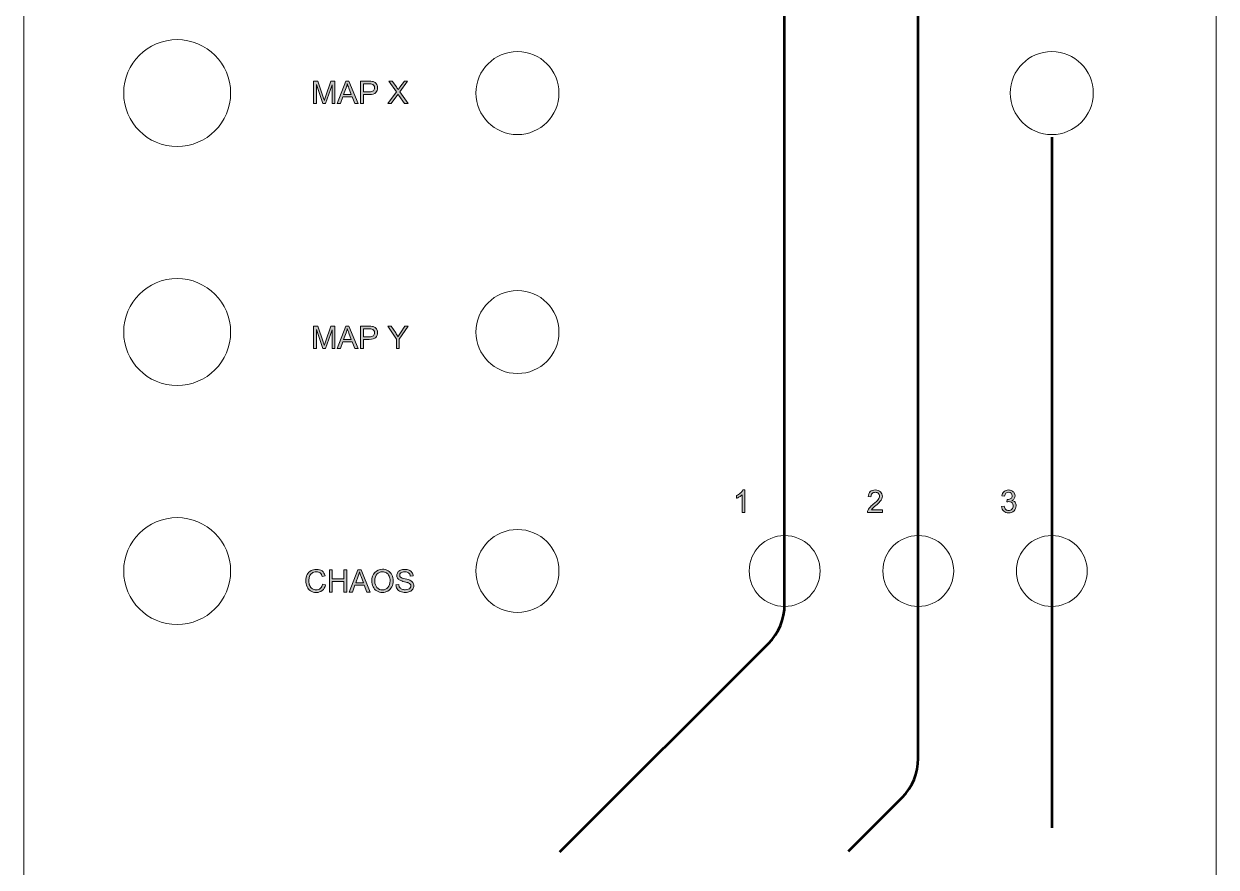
# Model space of a CAD drawing. Header units: millimetres. Extents: x -54 to 54, y -111 to 111.
# Drawn here: x -53.8 to 53.8, y -31.8 to 44.4 of the extents above; entities that cross this region are included whole.
import ezdxf

# ---------------------------------------------------------------- set-up
doc = ezdxf.new("R2010")
doc.units = ezdxf.units.MM
doc.header["$MEASUREMENT"] = 0
doc.layers.add('Decoupe', color=7, linetype='Continuous')
doc.layers.add('Impression', color=7, linetype='Continuous')

# ---------------------------------------------------------------- blocks, each defined once
blk = doc.blocks.new('block 2')
at = {"layer": 'Impression', "true_color": 0x231f20}
h = blk.add_hatch(color=250, dxfattribs=at)
h.dxf.hatch_style = 2
edge = h.paths.add_edge_path()
edge.add_spline(control_points=[(-27.68, 37.19), (-27.68, 37.19), (-27.68, 39.21), (-27.68, 39.21), (-27.68, 39.21), (-27.28, 39.21), (-27.28, 39.21), (-27.28, 39.21), (-26.8, 37.78), (-26.8, 37.78), (-26.76, 37.64), (-26.72, 37.54), (-26.7, 37.48), (-26.68, 37.55), (-26.65, 37.66), (-26.6, 37.8), (-26.6, 37.8), (-26.11, 39.21), (-26.11, 39.21), (-26.11, 39.21), (-25.75, 39.21), (-25.75, 39.21), (-25.75, 39.21), (-25.75, 37.19), (-25.75, 37.19), (-25.75, 37.19), (-26.01, 37.19), (-26.01, 37.19), (-26.01, 37.19), (-26.01, 38.88), (-26.01, 38.88), (-26.01, 38.88), (-26.6, 37.19), (-26.6, 37.19), (-26.6, 37.19), (-26.84, 37.19), (-26.84, 37.19), (-26.84, 37.19), (-27.42, 38.91), (-27.42, 38.91), (-27.42, 38.91), (-27.42, 37.19), (-27.42, 37.19), (-27.42, 37.19), (-27.68, 37.19), (-27.68, 37.19)], knot_values=[0, 0, 0, 0, 1, 1, 1, 2, 2, 2, 3, 3, 3, 4, 4, 4, 5, 5, 5, 6, 6, 6, 7, 7, 7, 8, 8, 8, 9, 9, 9, 10, 10, 10, 11, 11, 11, 12, 12, 12, 13, 13, 13, 14, 14, 14, 15, 15, 15, 15], degree=3, periodic=1)
h = blk.add_hatch(color=250, dxfattribs=at)
h.dxf.hatch_style = 2
h.paths.add_polyline_path([(-25.54, 37.19), (-24.77, 39.21), (-24.48, 39.21), (-23.65, 37.19), (-23.96, 37.19), (-24.19, 37.8), (-25.04, 37.8), (-25.26, 37.19)])
edge = h.paths.add_edge_path()
edge.add_spline(control_points=[(-24.96, 38.02), (-24.96, 38.02), (-24.28, 38.02), (-24.28, 38.02), (-24.28, 38.02), (-24.49, 38.58), (-24.49, 38.58), (-24.55, 38.75), (-24.6, 38.88), (-24.63, 38.99), (-24.66, 38.86), (-24.69, 38.74), (-24.74, 38.61), (-24.74, 38.61), (-24.96, 38.02), (-24.96, 38.02)], knot_values=[0, 0, 0, 0, 1, 1, 1, 2, 2, 2, 3, 3, 3, 4, 4, 4, 5, 5, 5, 5], degree=3, periodic=1)
h = blk.add_hatch(color=250, dxfattribs=at)
h.dxf.hatch_style = 2
edge = h.paths.add_edge_path()
edge.add_spline(control_points=[(-23.44, 37.19), (-23.44, 37.19), (-23.44, 39.21), (-23.44, 39.21), (-23.44, 39.21), (-22.68, 39.21), (-22.68, 39.21), (-22.54, 39.21), (-22.44, 39.2), (-22.37, 39.19), (-22.27, 39.17), (-22.19, 39.14), (-22.12, 39.09), (-22.05, 39.05), (-22, 38.98), (-21.96, 38.9), (-21.92, 38.81), (-21.9, 38.72), (-21.9, 38.62), (-21.9, 38.45), (-21.95, 38.3), (-22.06, 38.19), (-22.17, 38.07), (-22.37, 38.01), (-22.65, 38.01), (-22.65, 38.01), (-23.17, 38.01), (-23.17, 38.01), (-23.17, 38.01), (-23.17, 37.19), (-23.17, 37.19), (-23.17, 37.19), (-23.44, 37.19), (-23.44, 37.19)], knot_values=[0, 0, 0, 0, 1, 1, 1, 2, 2, 2, 3, 3, 3, 4, 4, 4, 5, 5, 5, 6, 6, 6, 7, 7, 7, 8, 8, 8, 9, 9, 9, 10, 10, 10, 11, 11, 11, 11], degree=3, periodic=1)
edge = h.paths.add_edge_path()
edge.add_spline(control_points=[(-23.17, 38.25), (-23.17, 38.25), (-22.65, 38.25), (-22.65, 38.25), (-22.48, 38.25), (-22.36, 38.28), (-22.28, 38.34), (-22.21, 38.41), (-22.17, 38.5), (-22.17, 38.61), (-22.17, 38.7), (-22.2, 38.77), (-22.24, 38.83), (-22.28, 38.89), (-22.34, 38.93), (-22.41, 38.95), (-22.45, 38.96), (-22.53, 38.97), (-22.66, 38.97), (-22.66, 38.97), (-23.17, 38.97), (-23.17, 38.97), (-23.17, 38.97), (-23.17, 38.25), (-23.17, 38.25)], knot_values=[0, 0, 0, 0, 1, 1, 1, 2, 2, 2, 3, 3, 3, 4, 4, 4, 5, 5, 5, 6, 6, 6, 7, 7, 7, 8, 8, 8, 8], degree=3, periodic=1)
h = blk.add_hatch(color=250, dxfattribs=at)
h.dxf.hatch_style = 2
edge = h.paths.add_edge_path()
edge.add_spline(control_points=[(-20.98, 37.19), (-20.98, 37.19), (-20.2, 38.24), (-20.2, 38.24), (-20.2, 38.24), (-20.89, 39.21), (-20.89, 39.21), (-20.89, 39.21), (-20.57, 39.21), (-20.57, 39.21), (-20.57, 39.21), (-20.2, 38.69), (-20.2, 38.69), (-20.13, 38.58), (-20.07, 38.5), (-20.04, 38.44), (-19.99, 38.51), (-19.94, 38.59), (-19.88, 38.67), (-19.88, 38.67), (-19.47, 39.21), (-19.47, 39.21), (-19.47, 39.21), (-19.18, 39.21), (-19.18, 39.21), (-19.18, 39.21), (-19.89, 38.25), (-19.89, 38.25), (-19.89, 38.25), (-19.13, 37.19), (-19.13, 37.19), (-19.13, 37.19), (-19.46, 37.19), (-19.46, 37.19), (-19.46, 37.19), (-19.97, 37.91), (-19.97, 37.91), (-19.99, 37.95), (-20.02, 37.99), (-20.05, 38.04), (-20.1, 37.97), (-20.13, 37.92), (-20.15, 37.89), (-20.15, 37.89), (-20.66, 37.19), (-20.66, 37.19), (-20.66, 37.19), (-20.98, 37.19), (-20.98, 37.19)], knot_values=[0, 0, 0, 0, 1, 1, 1, 2, 2, 2, 3, 3, 3, 4, 4, 4, 5, 5, 5, 6, 6, 6, 7, 7, 7, 8, 8, 8, 9, 9, 9, 10, 10, 10, 11, 11, 11, 12, 12, 12, 13, 13, 13, 14, 14, 14, 15, 15, 15, 16, 16, 16, 16], degree=3, periodic=1)
at = {"layer": 'Impression', "lineweight": 0}
blk.add_lwpolyline([(-25.54, 37.19), (-24.77, 39.21), (-24.48, 39.21), (-23.65, 37.19), (-23.96, 37.19), (-24.19, 37.8), (-25.04, 37.8), (-25.26, 37.19), (-25.54, 37.19)], dxfattribs=at)
for points, knots in [([(-27.68, 37.19), (-27.68, 37.19), (-27.68, 39.21), (-27.68, 39.21), (-27.68, 39.21), (-27.28, 39.21), (-27.28, 39.21), (-27.28, 39.21), (-26.8, 37.78), (-26.8, 37.78), (-26.76, 37.64), (-26.72, 37.54), (-26.7, 37.48), (-26.68, 37.55), (-26.65, 37.66), (-26.6, 37.8), (-26.6, 37.8), (-26.11, 39.21), (-26.11, 39.21), (-26.11, 39.21), (-25.75, 39.21), (-25.75, 39.21), (-25.75, 39.21), (-25.75, 37.19), (-25.75, 37.19), (-25.75, 37.19), (-26.01, 37.19), (-26.01, 37.19), (-26.01, 37.19), (-26.01, 38.88), (-26.01, 38.88), (-26.01, 38.88), (-26.6, 37.19), (-26.6, 37.19), (-26.6, 37.19), (-26.84, 37.19), (-26.84, 37.19), (-26.84, 37.19), (-27.42, 38.91), (-27.42, 38.91), (-27.42, 38.91), (-27.42, 37.19), (-27.42, 37.19), (-27.42, 37.19), (-27.68, 37.19), (-27.68, 37.19)], [0, 0, 0, 0, 1, 1, 1, 2, 2, 2, 3, 3, 3, 4, 4, 4, 5, 5, 5, 6, 6, 6, 7, 7, 7, 8, 8, 8, 9, 9, 9, 10, 10, 10, 11, 11, 11, 12, 12, 12, 13, 13, 13, 14, 14, 14, 15, 15, 15, 15]), ([(-24.96, 38.02), (-24.96, 38.02), (-24.28, 38.02), (-24.28, 38.02), (-24.28, 38.02), (-24.49, 38.58), (-24.49, 38.58), (-24.55, 38.75), (-24.6, 38.88), (-24.63, 38.99), (-24.66, 38.86), (-24.69, 38.74), (-24.74, 38.61), (-24.74, 38.61), (-24.96, 38.02), (-24.96, 38.02)], [0, 0, 0, 0, 1, 1, 1, 2, 2, 2, 3, 3, 3, 4, 4, 4, 5, 5, 5, 5]), ([(-23.44, 37.19), (-23.44, 37.19), (-23.44, 39.21), (-23.44, 39.21), (-23.44, 39.21), (-22.68, 39.21), (-22.68, 39.21), (-22.54, 39.21), (-22.44, 39.2), (-22.37, 39.19), (-22.27, 39.17), (-22.19, 39.14), (-22.12, 39.09), (-22.05, 39.05), (-22, 38.98), (-21.96, 38.9), (-21.92, 38.81), (-21.9, 38.72), (-21.9, 38.62), (-21.9, 38.45), (-21.95, 38.3), (-22.06, 38.19), (-22.17, 38.07), (-22.37, 38.01), (-22.65, 38.01), (-22.65, 38.01), (-23.17, 38.01), (-23.17, 38.01), (-23.17, 38.01), (-23.17, 37.19), (-23.17, 37.19), (-23.17, 37.19), (-23.44, 37.19), (-23.44, 37.19)], [0, 0, 0, 0, 1, 1, 1, 2, 2, 2, 3, 3, 3, 4, 4, 4, 5, 5, 5, 6, 6, 6, 7, 7, 7, 8, 8, 8, 9, 9, 9, 10, 10, 10, 11, 11, 11, 11]), ([(-23.17, 38.25), (-23.17, 38.25), (-22.65, 38.25), (-22.65, 38.25), (-22.48, 38.25), (-22.36, 38.28), (-22.28, 38.34), (-22.21, 38.41), (-22.17, 38.5), (-22.17, 38.61), (-22.17, 38.7), (-22.2, 38.77), (-22.24, 38.83), (-22.28, 38.89), (-22.34, 38.93), (-22.41, 38.95), (-22.45, 38.96), (-22.53, 38.97), (-22.66, 38.97), (-22.66, 38.97), (-23.17, 38.97), (-23.17, 38.97), (-23.17, 38.97), (-23.17, 38.25), (-23.17, 38.25)], [0, 0, 0, 0, 1, 1, 1, 2, 2, 2, 3, 3, 3, 4, 4, 4, 5, 5, 5, 6, 6, 6, 7, 7, 7, 8, 8, 8, 8]), ([(-20.98, 37.19), (-20.98, 37.19), (-20.2, 38.24), (-20.2, 38.24), (-20.2, 38.24), (-20.89, 39.21), (-20.89, 39.21), (-20.89, 39.21), (-20.57, 39.21), (-20.57, 39.21), (-20.57, 39.21), (-20.2, 38.69), (-20.2, 38.69), (-20.13, 38.58), (-20.07, 38.5), (-20.04, 38.44), (-19.99, 38.51), (-19.94, 38.59), (-19.88, 38.67), (-19.88, 38.67), (-19.47, 39.21), (-19.47, 39.21), (-19.47, 39.21), (-19.18, 39.21), (-19.18, 39.21), (-19.18, 39.21), (-19.89, 38.25), (-19.89, 38.25), (-19.89, 38.25), (-19.13, 37.19), (-19.13, 37.19), (-19.13, 37.19), (-19.46, 37.19), (-19.46, 37.19), (-19.46, 37.19), (-19.97, 37.91), (-19.97, 37.91), (-19.99, 37.95), (-20.02, 37.99), (-20.05, 38.04), (-20.1, 37.97), (-20.13, 37.92), (-20.15, 37.89), (-20.15, 37.89), (-20.66, 37.19), (-20.66, 37.19), (-20.66, 37.19), (-20.98, 37.19), (-20.98, 37.19)], [0, 0, 0, 0, 1, 1, 1, 2, 2, 2, 3, 3, 3, 4, 4, 4, 5, 5, 5, 6, 6, 6, 7, 7, 7, 8, 8, 8, 9, 9, 9, 10, 10, 10, 11, 11, 11, 12, 12, 12, 13, 13, 13, 14, 14, 14, 15, 15, 15, 16, 16, 16, 16])]:
    blk.add_open_spline(points, degree=3, knots=knots, dxfattribs=at)
blk = doc.blocks.new('block 5')
at = {"layer": 'Impression', "true_color": 0x231f20}
h = blk.add_hatch(color=250, dxfattribs=at)
h.dxf.hatch_style = 2
edge = h.paths.add_edge_path()
edge.add_spline(control_points=[(-26.86, -6.23), (-26.86, -6.23), (-26.59, -6.3), (-26.59, -6.3), (-26.65, -6.52), (-26.75, -6.69), (-26.89, -6.8), (-27.04, -6.92), (-27.22, -6.98), (-27.43, -6.98), (-27.65, -6.98), (-27.82, -6.93), (-27.96, -6.84), (-28.1, -6.75), (-28.2, -6.63), (-28.27, -6.46), (-28.34, -6.29), (-28.38, -6.11), (-28.38, -5.92), (-28.38, -5.71), (-28.34, -5.52), (-28.26, -5.37), (-28.18, -5.21), (-28.06, -5.09), (-27.91, -5.01), (-27.77, -4.93), (-27.6, -4.89), (-27.42, -4.89), (-27.22, -4.89), (-27.05, -4.94), (-26.91, -5.04), (-26.78, -5.14), (-26.68, -5.29), (-26.63, -5.47), (-26.63, -5.47), (-26.89, -5.54), (-26.89, -5.54), (-26.94, -5.39), (-27, -5.28), (-27.09, -5.22), (-27.18, -5.15), (-27.29, -5.11), (-27.43, -5.11), (-27.58, -5.11), (-27.71, -5.15), (-27.82, -5.23), (-27.92, -5.3), (-28, -5.4), (-28.04, -5.53), (-28.08, -5.65), (-28.1, -5.78), (-28.1, -5.91), (-28.1, -6.09), (-28.08, -6.24), (-28.03, -6.36), (-27.98, -6.49), (-27.9, -6.59), (-27.79, -6.65), (-27.69, -6.71), (-27.57, -6.75), (-27.45, -6.75), (-27.3, -6.75), (-27.17, -6.7), (-27.07, -6.62), (-26.97, -6.53), (-26.9, -6.4), (-26.86, -6.23)], knot_values=[0, 0, 0, 0, 1, 1, 1, 2, 2, 2, 3, 3, 3, 4, 4, 4, 5, 5, 5, 6, 6, 6, 7, 7, 7, 8, 8, 8, 9, 9, 9, 10, 10, 10, 11, 11, 11, 12, 12, 12, 13, 13, 13, 14, 14, 14, 15, 15, 15, 16, 16, 16, 17, 17, 17, 18, 18, 18, 19, 19, 19, 20, 20, 20, 21, 21, 21, 22, 22, 22, 22], degree=3, periodic=1)
h = blk.add_hatch(color=250, dxfattribs=at)
h.dxf.hatch_style = 2
h.paths.add_polyline_path([(-26.25, -6.94), (-26.25, -4.92), (-25.99, -4.92), (-25.99, -5.75), (-24.94, -5.75), (-24.94, -4.92), (-24.67, -4.92), (-24.67, -6.94), (-24.94, -6.94), (-24.94, -5.99), (-25.99, -5.99), (-25.99, -6.94)])
h = blk.add_hatch(color=250, dxfattribs=at)
h.dxf.hatch_style = 2
h.paths.add_polyline_path([(-24.45, -6.94), (-23.67, -4.92), (-23.38, -4.92), (-22.56, -6.94), (-22.86, -6.94), (-23.1, -6.33), (-23.94, -6.33), (-24.16, -6.94)])
edge = h.paths.add_edge_path()
edge.add_spline(control_points=[(-23.86, -6.11), (-23.86, -6.11), (-23.18, -6.11), (-23.18, -6.11), (-23.18, -6.11), (-23.39, -5.55), (-23.39, -5.55), (-23.45, -5.38), (-23.5, -5.24), (-23.53, -5.13), (-23.56, -5.26), (-23.59, -5.39), (-23.64, -5.52), (-23.64, -5.52), (-23.86, -6.11), (-23.86, -6.11)], knot_values=[0, 0, 0, 0, 1, 1, 1, 2, 2, 2, 3, 3, 3, 4, 4, 4, 5, 5, 5, 5], degree=3, periodic=1)
h = blk.add_hatch(color=250, dxfattribs=at)
h.dxf.hatch_style = 2
edge = h.paths.add_edge_path()
edge.add_spline(control_points=[(-22.42, -5.96), (-22.42, -5.62), (-22.33, -5.36), (-22.15, -5.17), (-21.97, -4.98), (-21.74, -4.88), (-21.46, -4.88), (-21.27, -4.88), (-21.1, -4.93), (-20.95, -5.02), (-20.8, -5.11), (-20.69, -5.23), (-20.61, -5.39), (-20.53, -5.55), (-20.49, -5.73), (-20.49, -5.93), (-20.49, -6.14), (-20.53, -6.32), (-20.62, -6.48), (-20.7, -6.64), (-20.81, -6.77), (-20.97, -6.85), (-21.12, -6.93), (-21.28, -6.98), (-21.46, -6.98), (-21.65, -6.98), (-21.82, -6.93), (-21.97, -6.84), (-22.12, -6.75), (-22.23, -6.62), (-22.31, -6.46), (-22.38, -6.3), (-22.42, -6.13), (-22.42, -5.96)], knot_values=[0, 0, 0, 0, 1, 1, 1, 2, 2, 2, 3, 3, 3, 4, 4, 4, 5, 5, 5, 6, 6, 6, 7, 7, 7, 8, 8, 8, 9, 9, 9, 10, 10, 10, 11, 11, 11, 11], degree=3, periodic=1)
edge = h.paths.add_edge_path()
edge.add_spline(control_points=[(-22.15, -5.96), (-22.15, -6.2), (-22.08, -6.4), (-21.95, -6.54), (-21.82, -6.68), (-21.66, -6.75), (-21.46, -6.75), (-21.26, -6.75), (-21.09, -6.68), (-20.96, -6.53), (-20.83, -6.39), (-20.77, -6.19), (-20.77, -5.93), (-20.77, -5.77), (-20.79, -5.62), (-20.85, -5.5), (-20.91, -5.38), (-20.99, -5.28), (-21.09, -5.22), (-21.2, -5.15), (-21.32, -5.11), (-21.45, -5.11), (-21.64, -5.11), (-21.81, -5.18), (-21.94, -5.31), (-22.08, -5.44), (-22.15, -5.66), (-22.15, -5.96)], knot_values=[0, 0, 0, 0, 1, 1, 1, 2, 2, 2, 3, 3, 3, 4, 4, 4, 5, 5, 5, 6, 6, 6, 7, 7, 7, 8, 8, 8, 9, 9, 9, 9], degree=3, periodic=1)
h = blk.add_hatch(color=250, dxfattribs=at)
h.dxf.hatch_style = 2
edge = h.paths.add_edge_path()
edge.add_spline(control_points=[(-20.24, -6.29), (-20.24, -6.29), (-19.99, -6.27), (-19.99, -6.27), (-19.97, -6.37), (-19.95, -6.45), (-19.9, -6.52), (-19.86, -6.58), (-19.79, -6.64), (-19.7, -6.68), (-19.61, -6.72), (-19.5, -6.74), (-19.39, -6.74), (-19.29, -6.74), (-19.2, -6.72), (-19.12, -6.69), (-19.04, -6.66), (-18.98, -6.62), (-18.94, -6.57), (-18.91, -6.51), (-18.89, -6.45), (-18.89, -6.39), (-18.89, -6.33), (-18.91, -6.27), (-18.94, -6.23), (-18.98, -6.18), (-19.04, -6.14), (-19.12, -6.11), (-19.18, -6.09), (-19.3, -6.05), (-19.48, -6.01), (-19.67, -5.96), (-19.8, -5.92), (-19.87, -5.88), (-19.97, -5.83), (-20.04, -5.77), (-20.09, -5.69), (-20.14, -5.62), (-20.16, -5.54), (-20.16, -5.44), (-20.16, -5.34), (-20.13, -5.25), (-20.07, -5.16), (-20.02, -5.07), (-19.93, -5), (-19.82, -4.96), (-19.71, -4.91), (-19.59, -4.89), (-19.45, -4.89), (-19.3, -4.89), (-19.17, -4.91), (-19.05, -4.96), (-18.94, -5.01), (-18.85, -5.08), (-18.79, -5.17), (-18.73, -5.27), (-18.69, -5.37), (-18.69, -5.49), (-18.69, -5.49), (-18.95, -5.51), (-18.95, -5.51), (-18.96, -5.38), (-19.01, -5.28), (-19.09, -5.22), (-19.17, -5.15), (-19.28, -5.12), (-19.44, -5.12), (-19.6, -5.12), (-19.72, -5.15), (-19.79, -5.21), (-19.87, -5.27), (-19.9, -5.34), (-19.9, -5.42), (-19.9, -5.5), (-19.88, -5.56), (-19.82, -5.6), (-19.77, -5.65), (-19.64, -5.7), (-19.42, -5.75), (-19.2, -5.8), (-19.05, -5.84), (-18.97, -5.88), (-18.86, -5.93), (-18.77, -6), (-18.71, -6.08), (-18.66, -6.17), (-18.63, -6.26), (-18.63, -6.37), (-18.63, -6.48), (-18.66, -6.58), (-18.72, -6.67), (-18.78, -6.77), (-18.87, -6.84), (-18.99, -6.9), (-19.1, -6.95), (-19.23, -6.98), (-19.38, -6.98), (-19.56, -6.98), (-19.71, -6.95), (-19.84, -6.9), (-19.96, -6.84), (-20.06, -6.76), (-20.13, -6.65), (-20.2, -6.55), (-20.23, -6.43), (-20.24, -6.29)], knot_values=[0, 0, 0, 0, 1, 1, 1, 2, 2, 2, 3, 3, 3, 4, 4, 4, 5, 5, 5, 6, 6, 6, 7, 7, 7, 8, 8, 8, 9, 9, 9, 10, 10, 10, 11, 11, 11, 12, 12, 12, 13, 13, 13, 14, 14, 14, 15, 15, 15, 16, 16, 16, 17, 17, 17, 18, 18, 18, 19, 19, 19, 20, 20, 20, 21, 21, 21, 22, 22, 22, 23, 23, 23, 24, 24, 24, 25, 25, 25, 26, 26, 26, 27, 27, 27, 28, 28, 28, 29, 29, 29, 30, 30, 30, 31, 31, 31, 32, 32, 32, 33, 33, 33, 34, 34, 34, 35, 35, 35, 35], degree=3, periodic=1)
at = {"layer": 'Impression', "lineweight": 0}
for points in [[(-26.25, -6.94), (-26.25, -4.92), (-25.99, -4.92), (-25.99, -5.75), (-24.94, -5.75), (-24.94, -4.92), (-24.67, -4.92), (-24.67, -6.94), (-24.94, -6.94), (-24.94, -5.99), (-25.99, -5.99), (-25.99, -6.94), (-26.25, -6.94)], [(-24.45, -6.94), (-23.67, -4.92), (-23.38, -4.92), (-22.56, -6.94), (-22.86, -6.94), (-23.1, -6.33), (-23.94, -6.33), (-24.16, -6.94), (-24.45, -6.94)]]:
    blk.add_lwpolyline(points, dxfattribs=at)
for points, knots in [([(-26.86, -6.23), (-26.86, -6.23), (-26.59, -6.3), (-26.59, -6.3), (-26.65, -6.52), (-26.75, -6.69), (-26.89, -6.8), (-27.04, -6.92), (-27.22, -6.98), (-27.43, -6.98), (-27.65, -6.98), (-27.82, -6.93), (-27.96, -6.84), (-28.1, -6.75), (-28.2, -6.63), (-28.27, -6.46), (-28.34, -6.29), (-28.38, -6.11), (-28.38, -5.92), (-28.38, -5.71), (-28.34, -5.52), (-28.26, -5.37), (-28.18, -5.21), (-28.06, -5.09), (-27.91, -5.01), (-27.77, -4.93), (-27.6, -4.89), (-27.42, -4.89), (-27.22, -4.89), (-27.05, -4.94), (-26.91, -5.04), (-26.78, -5.14), (-26.68, -5.29), (-26.63, -5.47), (-26.63, -5.47), (-26.89, -5.54), (-26.89, -5.54), (-26.94, -5.39), (-27, -5.28), (-27.09, -5.22), (-27.18, -5.15), (-27.29, -5.11), (-27.43, -5.11), (-27.58, -5.11), (-27.71, -5.15), (-27.82, -5.23), (-27.92, -5.3), (-28, -5.4), (-28.04, -5.53), (-28.08, -5.65), (-28.1, -5.78), (-28.1, -5.91), (-28.1, -6.09), (-28.08, -6.24), (-28.03, -6.36), (-27.98, -6.49), (-27.9, -6.59), (-27.79, -6.65), (-27.69, -6.71), (-27.57, -6.75), (-27.45, -6.75), (-27.3, -6.75), (-27.17, -6.7), (-27.07, -6.62), (-26.97, -6.53), (-26.9, -6.4), (-26.86, -6.23)], [0, 0, 0, 0, 1, 1, 1, 2, 2, 2, 3, 3, 3, 4, 4, 4, 5, 5, 5, 6, 6, 6, 7, 7, 7, 8, 8, 8, 9, 9, 9, 10, 10, 10, 11, 11, 11, 12, 12, 12, 13, 13, 13, 14, 14, 14, 15, 15, 15, 16, 16, 16, 17, 17, 17, 18, 18, 18, 19, 19, 19, 20, 20, 20, 21, 21, 21, 22, 22, 22, 22]), ([(-23.86, -6.11), (-23.86, -6.11), (-23.18, -6.11), (-23.18, -6.11), (-23.18, -6.11), (-23.39, -5.55), (-23.39, -5.55), (-23.45, -5.38), (-23.5, -5.24), (-23.53, -5.13), (-23.56, -5.26), (-23.59, -5.39), (-23.64, -5.52), (-23.64, -5.52), (-23.86, -6.11), (-23.86, -6.11)], [0, 0, 0, 0, 1, 1, 1, 2, 2, 2, 3, 3, 3, 4, 4, 4, 5, 5, 5, 5]), ([(-22.42, -5.96), (-22.42, -5.62), (-22.33, -5.36), (-22.15, -5.17), (-21.97, -4.98), (-21.74, -4.88), (-21.46, -4.88), (-21.27, -4.88), (-21.1, -4.93), (-20.95, -5.02), (-20.8, -5.11), (-20.69, -5.23), (-20.61, -5.39), (-20.53, -5.55), (-20.49, -5.73), (-20.49, -5.93), (-20.49, -6.14), (-20.53, -6.32), (-20.62, -6.48), (-20.7, -6.64), (-20.81, -6.77), (-20.97, -6.85), (-21.12, -6.93), (-21.28, -6.98), (-21.46, -6.98), (-21.65, -6.98), (-21.82, -6.93), (-21.97, -6.84), (-22.12, -6.75), (-22.23, -6.62), (-22.31, -6.46), (-22.38, -6.3), (-22.42, -6.13), (-22.42, -5.96)], [0, 0, 0, 0, 1, 1, 1, 2, 2, 2, 3, 3, 3, 4, 4, 4, 5, 5, 5, 6, 6, 6, 7, 7, 7, 8, 8, 8, 9, 9, 9, 10, 10, 10, 11, 11, 11, 11]), ([(-22.15, -5.96), (-22.15, -6.2), (-22.08, -6.4), (-21.95, -6.54), (-21.82, -6.68), (-21.66, -6.75), (-21.46, -6.75), (-21.26, -6.75), (-21.09, -6.68), (-20.96, -6.53), (-20.83, -6.39), (-20.77, -6.19), (-20.77, -5.93), (-20.77, -5.77), (-20.79, -5.62), (-20.85, -5.5), (-20.91, -5.38), (-20.99, -5.28), (-21.09, -5.22), (-21.2, -5.15), (-21.32, -5.11), (-21.45, -5.11), (-21.64, -5.11), (-21.81, -5.18), (-21.94, -5.31), (-22.08, -5.44), (-22.15, -5.66), (-22.15, -5.96)], [0, 0, 0, 0, 1, 1, 1, 2, 2, 2, 3, 3, 3, 4, 4, 4, 5, 5, 5, 6, 6, 6, 7, 7, 7, 8, 8, 8, 9, 9, 9, 9]), ([(-20.24, -6.29), (-20.24, -6.29), (-19.99, -6.27), (-19.99, -6.27), (-19.97, -6.37), (-19.95, -6.45), (-19.9, -6.52), (-19.86, -6.58), (-19.79, -6.64), (-19.7, -6.68), (-19.61, -6.72), (-19.5, -6.74), (-19.39, -6.74), (-19.29, -6.74), (-19.2, -6.72), (-19.12, -6.69), (-19.04, -6.66), (-18.98, -6.62), (-18.94, -6.57), (-18.91, -6.51), (-18.89, -6.45), (-18.89, -6.39), (-18.89, -6.33), (-18.91, -6.27), (-18.94, -6.23), (-18.98, -6.18), (-19.04, -6.14), (-19.12, -6.11), (-19.18, -6.09), (-19.3, -6.05), (-19.48, -6.01), (-19.67, -5.96), (-19.8, -5.92), (-19.87, -5.88), (-19.97, -5.83), (-20.04, -5.77), (-20.09, -5.69), (-20.14, -5.62), (-20.16, -5.54), (-20.16, -5.44), (-20.16, -5.34), (-20.13, -5.25), (-20.07, -5.16), (-20.02, -5.07), (-19.93, -5), (-19.82, -4.96), (-19.71, -4.91), (-19.59, -4.89), (-19.45, -4.89), (-19.3, -4.89), (-19.17, -4.91), (-19.05, -4.96), (-18.94, -5.01), (-18.85, -5.08), (-18.79, -5.17), (-18.73, -5.27), (-18.69, -5.37), (-18.69, -5.49), (-18.69, -5.49), (-18.95, -5.51), (-18.95, -5.51), (-18.96, -5.38), (-19.01, -5.28), (-19.09, -5.22), (-19.17, -5.15), (-19.28, -5.12), (-19.44, -5.12), (-19.6, -5.12), (-19.72, -5.15), (-19.79, -5.21), (-19.87, -5.27), (-19.9, -5.34), (-19.9, -5.42), (-19.9, -5.5), (-19.88, -5.56), (-19.82, -5.6), (-19.77, -5.65), (-19.64, -5.7), (-19.42, -5.75), (-19.2, -5.8), (-19.05, -5.84), (-18.97, -5.88), (-18.86, -5.93), (-18.77, -6), (-18.71, -6.08), (-18.66, -6.17), (-18.63, -6.26), (-18.63, -6.37), (-18.63, -6.48), (-18.66, -6.58), (-18.72, -6.67), (-18.78, -6.77), (-18.87, -6.84), (-18.99, -6.9), (-19.1, -6.95), (-19.23, -6.98), (-19.38, -6.98), (-19.56, -6.98), (-19.71, -6.95), (-19.84, -6.9), (-19.96, -6.84), (-20.06, -6.76), (-20.13, -6.65), (-20.2, -6.55), (-20.23, -6.43), (-20.24, -6.29)], [0, 0, 0, 0, 1, 1, 1, 2, 2, 2, 3, 3, 3, 4, 4, 4, 5, 5, 5, 6, 6, 6, 7, 7, 7, 8, 8, 8, 9, 9, 9, 10, 10, 10, 11, 11, 11, 12, 12, 12, 13, 13, 13, 14, 14, 14, 15, 15, 15, 16, 16, 16, 17, 17, 17, 18, 18, 18, 19, 19, 19, 20, 20, 20, 21, 21, 21, 22, 22, 22, 23, 23, 23, 24, 24, 24, 25, 25, 25, 26, 26, 26, 27, 27, 27, 28, 28, 28, 29, 29, 29, 30, 30, 30, 31, 31, 31, 32, 32, 32, 33, 33, 33, 34, 34, 34, 35, 35, 35, 35])]:
    blk.add_open_spline(points, degree=3, knots=knots, dxfattribs=at)
blk = doc.blocks.new('block 6')
at = {"layer": 'Impression', "true_color": 0x231f20}
h = blk.add_hatch(color=250, dxfattribs=at)
h.dxf.hatch_style = 2
edge = h.paths.add_edge_path()
edge.add_spline(control_points=[(-27.68, 15.06), (-27.68, 15.06), (-27.68, 17.08), (-27.68, 17.08), (-27.68, 17.08), (-27.28, 17.08), (-27.28, 17.08), (-27.28, 17.08), (-26.8, 15.65), (-26.8, 15.65), (-26.76, 15.52), (-26.72, 15.42), (-26.7, 15.35), (-26.68, 15.42), (-26.65, 15.53), (-26.6, 15.67), (-26.6, 15.67), (-26.11, 17.08), (-26.11, 17.08), (-26.11, 17.08), (-25.75, 17.08), (-25.75, 17.08), (-25.75, 17.08), (-25.75, 15.06), (-25.75, 15.06), (-25.75, 15.06), (-26.01, 15.06), (-26.01, 15.06), (-26.01, 15.06), (-26.01, 16.75), (-26.01, 16.75), (-26.01, 16.75), (-26.6, 15.06), (-26.6, 15.06), (-26.6, 15.06), (-26.84, 15.06), (-26.84, 15.06), (-26.84, 15.06), (-27.42, 16.78), (-27.42, 16.78), (-27.42, 16.78), (-27.42, 15.06), (-27.42, 15.06), (-27.42, 15.06), (-27.68, 15.06), (-27.68, 15.06)], knot_values=[0, 0, 0, 0, 1, 1, 1, 2, 2, 2, 3, 3, 3, 4, 4, 4, 5, 5, 5, 6, 6, 6, 7, 7, 7, 8, 8, 8, 9, 9, 9, 10, 10, 10, 11, 11, 11, 12, 12, 12, 13, 13, 13, 14, 14, 14, 15, 15, 15, 15], degree=3, periodic=1)
h = blk.add_hatch(color=250, dxfattribs=at)
h.dxf.hatch_style = 2
h.paths.add_polyline_path([(-25.54, 15.06), (-24.77, 17.08), (-24.48, 17.08), (-23.65, 15.06), (-23.96, 15.06), (-24.19, 15.67), (-25.04, 15.67), (-25.26, 15.06)])
edge = h.paths.add_edge_path()
edge.add_spline(control_points=[(-24.96, 15.89), (-24.96, 15.89), (-24.28, 15.89), (-24.28, 15.89), (-24.28, 15.89), (-24.49, 16.45), (-24.49, 16.45), (-24.55, 16.62), (-24.6, 16.76), (-24.63, 16.87), (-24.66, 16.74), (-24.69, 16.61), (-24.74, 16.48), (-24.74, 16.48), (-24.96, 15.89), (-24.96, 15.89)], knot_values=[0, 0, 0, 0, 1, 1, 1, 2, 2, 2, 3, 3, 3, 4, 4, 4, 5, 5, 5, 5], degree=3, periodic=1)
h = blk.add_hatch(color=250, dxfattribs=at)
h.dxf.hatch_style = 2
edge = h.paths.add_edge_path()
edge.add_spline(control_points=[(-23.44, 15.06), (-23.44, 15.06), (-23.44, 17.08), (-23.44, 17.08), (-23.44, 17.08), (-22.68, 17.08), (-22.68, 17.08), (-22.54, 17.08), (-22.44, 17.07), (-22.37, 17.06), (-22.27, 17.04), (-22.19, 17.01), (-22.12, 16.97), (-22.05, 16.92), (-22, 16.85), (-21.96, 16.77), (-21.92, 16.69), (-21.9, 16.6), (-21.9, 16.5), (-21.9, 16.32), (-21.95, 16.18), (-22.06, 16.06), (-22.17, 15.94), (-22.37, 15.88), (-22.65, 15.88), (-22.65, 15.88), (-23.17, 15.88), (-23.17, 15.88), (-23.17, 15.88), (-23.17, 15.06), (-23.17, 15.06), (-23.17, 15.06), (-23.44, 15.06), (-23.44, 15.06)], knot_values=[0, 0, 0, 0, 1, 1, 1, 2, 2, 2, 3, 3, 3, 4, 4, 4, 5, 5, 5, 6, 6, 6, 7, 7, 7, 8, 8, 8, 9, 9, 9, 10, 10, 10, 11, 11, 11, 11], degree=3, periodic=1)
edge = h.paths.add_edge_path()
edge.add_spline(control_points=[(-23.17, 16.12), (-23.17, 16.12), (-22.65, 16.12), (-22.65, 16.12), (-22.48, 16.12), (-22.36, 16.15), (-22.28, 16.22), (-22.21, 16.28), (-22.17, 16.37), (-22.17, 16.49), (-22.17, 16.57), (-22.2, 16.64), (-22.24, 16.7), (-22.28, 16.76), (-22.34, 16.8), (-22.41, 16.82), (-22.45, 16.84), (-22.53, 16.84), (-22.66, 16.84), (-22.66, 16.84), (-23.17, 16.84), (-23.17, 16.84), (-23.17, 16.84), (-23.17, 16.12), (-23.17, 16.12)], knot_values=[0, 0, 0, 0, 1, 1, 1, 2, 2, 2, 3, 3, 3, 4, 4, 4, 5, 5, 5, 6, 6, 6, 7, 7, 7, 8, 8, 8, 8], degree=3, periodic=1)
h = blk.add_hatch(color=250, dxfattribs=at)
h.dxf.hatch_style = 2
edge = h.paths.add_edge_path()
edge.add_spline(control_points=[(-20.2, 15.06), (-20.2, 15.06), (-20.2, 15.91), (-20.2, 15.91), (-20.2, 15.91), (-20.98, 17.08), (-20.98, 17.08), (-20.98, 17.08), (-20.66, 17.08), (-20.66, 17.08), (-20.66, 17.08), (-20.26, 16.47), (-20.26, 16.47), (-20.19, 16.36), (-20.12, 16.24), (-20.05, 16.13), (-19.99, 16.23), (-19.92, 16.35), (-19.83, 16.49), (-19.83, 16.49), (-19.44, 17.08), (-19.44, 17.08), (-19.44, 17.08), (-19.13, 17.08), (-19.13, 17.08), (-19.13, 17.08), (-19.94, 15.91), (-19.94, 15.91), (-19.94, 15.91), (-19.94, 15.06), (-19.94, 15.06), (-19.94, 15.06), (-20.2, 15.06), (-20.2, 15.06)], knot_values=[0, 0, 0, 0, 1, 1, 1, 2, 2, 2, 3, 3, 3, 4, 4, 4, 5, 5, 5, 6, 6, 6, 7, 7, 7, 8, 8, 8, 9, 9, 9, 10, 10, 10, 11, 11, 11, 11], degree=3, periodic=1)
at = {"layer": 'Impression', "lineweight": 0}
blk.add_lwpolyline([(-25.54, 15.06), (-24.77, 17.08), (-24.48, 17.08), (-23.65, 15.06), (-23.96, 15.06), (-24.19, 15.67), (-25.04, 15.67), (-25.26, 15.06), (-25.54, 15.06)], dxfattribs=at)
for points, knots in [([(-27.68, 15.06), (-27.68, 15.06), (-27.68, 17.08), (-27.68, 17.08), (-27.68, 17.08), (-27.28, 17.08), (-27.28, 17.08), (-27.28, 17.08), (-26.8, 15.65), (-26.8, 15.65), (-26.76, 15.52), (-26.72, 15.42), (-26.7, 15.35), (-26.68, 15.42), (-26.65, 15.53), (-26.6, 15.67), (-26.6, 15.67), (-26.11, 17.08), (-26.11, 17.08), (-26.11, 17.08), (-25.75, 17.08), (-25.75, 17.08), (-25.75, 17.08), (-25.75, 15.06), (-25.75, 15.06), (-25.75, 15.06), (-26.01, 15.06), (-26.01, 15.06), (-26.01, 15.06), (-26.01, 16.75), (-26.01, 16.75), (-26.01, 16.75), (-26.6, 15.06), (-26.6, 15.06), (-26.6, 15.06), (-26.84, 15.06), (-26.84, 15.06), (-26.84, 15.06), (-27.42, 16.78), (-27.42, 16.78), (-27.42, 16.78), (-27.42, 15.06), (-27.42, 15.06), (-27.42, 15.06), (-27.68, 15.06), (-27.68, 15.06)], [0, 0, 0, 0, 1, 1, 1, 2, 2, 2, 3, 3, 3, 4, 4, 4, 5, 5, 5, 6, 6, 6, 7, 7, 7, 8, 8, 8, 9, 9, 9, 10, 10, 10, 11, 11, 11, 12, 12, 12, 13, 13, 13, 14, 14, 14, 15, 15, 15, 15]), ([(-24.96, 15.89), (-24.96, 15.89), (-24.28, 15.89), (-24.28, 15.89), (-24.28, 15.89), (-24.49, 16.45), (-24.49, 16.45), (-24.55, 16.62), (-24.6, 16.76), (-24.63, 16.87), (-24.66, 16.74), (-24.69, 16.61), (-24.74, 16.48), (-24.74, 16.48), (-24.96, 15.89), (-24.96, 15.89)], [0, 0, 0, 0, 1, 1, 1, 2, 2, 2, 3, 3, 3, 4, 4, 4, 5, 5, 5, 5]), ([(-23.44, 15.06), (-23.44, 15.06), (-23.44, 17.08), (-23.44, 17.08), (-23.44, 17.08), (-22.68, 17.08), (-22.68, 17.08), (-22.54, 17.08), (-22.44, 17.07), (-22.37, 17.06), (-22.27, 17.04), (-22.19, 17.01), (-22.12, 16.97), (-22.05, 16.92), (-22, 16.85), (-21.96, 16.77), (-21.92, 16.69), (-21.9, 16.6), (-21.9, 16.5), (-21.9, 16.32), (-21.95, 16.18), (-22.06, 16.06), (-22.17, 15.94), (-22.37, 15.88), (-22.65, 15.88), (-22.65, 15.88), (-23.17, 15.88), (-23.17, 15.88), (-23.17, 15.88), (-23.17, 15.06), (-23.17, 15.06), (-23.17, 15.06), (-23.44, 15.06), (-23.44, 15.06)], [0, 0, 0, 0, 1, 1, 1, 2, 2, 2, 3, 3, 3, 4, 4, 4, 5, 5, 5, 6, 6, 6, 7, 7, 7, 8, 8, 8, 9, 9, 9, 10, 10, 10, 11, 11, 11, 11]), ([(-23.17, 16.12), (-23.17, 16.12), (-22.65, 16.12), (-22.65, 16.12), (-22.48, 16.12), (-22.36, 16.15), (-22.28, 16.22), (-22.21, 16.28), (-22.17, 16.37), (-22.17, 16.49), (-22.17, 16.57), (-22.2, 16.64), (-22.24, 16.7), (-22.28, 16.76), (-22.34, 16.8), (-22.41, 16.82), (-22.45, 16.84), (-22.53, 16.84), (-22.66, 16.84), (-22.66, 16.84), (-23.17, 16.84), (-23.17, 16.84), (-23.17, 16.84), (-23.17, 16.12), (-23.17, 16.12)], [0, 0, 0, 0, 1, 1, 1, 2, 2, 2, 3, 3, 3, 4, 4, 4, 5, 5, 5, 6, 6, 6, 7, 7, 7, 8, 8, 8, 8]), ([(-20.2, 15.06), (-20.2, 15.06), (-20.2, 15.91), (-20.2, 15.91), (-20.2, 15.91), (-20.98, 17.08), (-20.98, 17.08), (-20.98, 17.08), (-20.66, 17.08), (-20.66, 17.08), (-20.66, 17.08), (-20.26, 16.47), (-20.26, 16.47), (-20.19, 16.36), (-20.12, 16.24), (-20.05, 16.13), (-19.99, 16.23), (-19.92, 16.35), (-19.83, 16.49), (-19.83, 16.49), (-19.44, 17.08), (-19.44, 17.08), (-19.44, 17.08), (-19.13, 17.08), (-19.13, 17.08), (-19.13, 17.08), (-19.94, 15.91), (-19.94, 15.91), (-19.94, 15.91), (-19.94, 15.06), (-19.94, 15.06), (-19.94, 15.06), (-20.2, 15.06), (-20.2, 15.06)], [0, 0, 0, 0, 1, 1, 1, 2, 2, 2, 3, 3, 3, 4, 4, 4, 5, 5, 5, 6, 6, 6, 7, 7, 7, 8, 8, 8, 9, 9, 9, 10, 10, 10, 11, 11, 11, 11])]:
    blk.add_open_spline(points, degree=3, knots=knots, dxfattribs=at)
blk = doc.blocks.new('block 11')
at = {"layer": 'Impression', "true_color": 0x231f20}
h = blk.add_hatch(color=250, dxfattribs=at)
h.dxf.hatch_style = 2
edge = h.paths.add_edge_path()
edge.add_spline(control_points=[(11.27, 0.25), (11.27, 0.25), (11.02, 0.25), (11.02, 0.25), (11.02, 0.25), (11.02, 1.83), (11.02, 1.83), (10.96, 1.77), (10.88, 1.71), (10.78, 1.66), (10.69, 1.6), (10.6, 1.56), (10.52, 1.53), (10.52, 1.53), (10.52, 1.77), (10.52, 1.77), (10.66, 1.83), (10.78, 1.91), (10.89, 2.01), (10.99, 2.1), (11.06, 2.19), (11.11, 2.28), (11.11, 2.28), (11.27, 2.28), (11.27, 2.28), (11.27, 2.28), (11.27, 0.25), (11.27, 0.25)], knot_values=[0, 0, 0, 0, 1, 1, 1, 2, 2, 2, 3, 3, 3, 4, 4, 4, 5, 5, 5, 6, 6, 6, 7, 7, 7, 8, 8, 8, 9, 9, 9, 9], degree=3, periodic=1)
at = {"layer": 'Impression', "lineweight": 0}
blk.add_open_spline([(11.27, 0.25), (11.27, 0.25), (11.02, 0.25), (11.02, 0.25), (11.02, 0.25), (11.02, 1.83), (11.02, 1.83), (10.96, 1.77), (10.88, 1.71), (10.78, 1.66), (10.69, 1.6), (10.6, 1.56), (10.52, 1.53), (10.52, 1.53), (10.52, 1.77), (10.52, 1.77), (10.66, 1.83), (10.78, 1.91), (10.89, 2.01), (10.99, 2.1), (11.06, 2.19), (11.11, 2.28), (11.11, 2.28), (11.27, 2.28), (11.27, 2.28), (11.27, 2.28), (11.27, 0.25), (11.27, 0.25)], degree=3, knots=[0, 0, 0, 0, 1, 1, 1, 2, 2, 2, 3, 3, 3, 4, 4, 4, 5, 5, 5, 6, 6, 6, 7, 7, 7, 8, 8, 8, 9, 9, 9, 9], dxfattribs=at)
blk = doc.blocks.new('block 12')
at = {"layer": 'Impression', "true_color": 0x231f20}
h = blk.add_hatch(color=250, dxfattribs=at)
h.dxf.hatch_style = 2
edge = h.paths.add_edge_path()
edge.add_spline(control_points=[(23.7, 0.49), (23.7, 0.49), (23.7, 0.25), (23.7, 0.25), (23.7, 0.25), (22.37, 0.25), (22.37, 0.25), (22.36, 0.31), (22.37, 0.36), (22.39, 0.42), (22.43, 0.51), (22.48, 0.6), (22.56, 0.69), (22.63, 0.78), (22.74, 0.88), (22.88, 0.99), (23.1, 1.17), (23.25, 1.32), (23.33, 1.42), (23.4, 1.53), (23.44, 1.63), (23.44, 1.72), (23.44, 1.82), (23.41, 1.9), (23.34, 1.97), (23.27, 2.04), (23.18, 2.07), (23.06, 2.07), (22.94, 2.07), (22.85, 2.03), (22.78, 1.96), (22.7, 1.89), (22.67, 1.79), (22.67, 1.67), (22.67, 1.67), (22.41, 1.69), (22.41, 1.69), (22.43, 1.88), (22.5, 2.03), (22.61, 2.13), (22.72, 2.23), (22.88, 2.28), (23.07, 2.28), (23.26, 2.28), (23.42, 2.22), (23.53, 2.11), (23.64, 2.01), (23.7, 1.87), (23.7, 1.71), (23.7, 1.63), (23.68, 1.55), (23.65, 1.48), (23.62, 1.4), (23.56, 1.32), (23.48, 1.23), (23.41, 1.14), (23.28, 1.02), (23.1, 0.87), (22.95, 0.75), (22.86, 0.66), (22.81, 0.62), (22.77, 0.58), (22.74, 0.53), (22.71, 0.49), (22.71, 0.49), (23.7, 0.49), (23.7, 0.49)], knot_values=[0, 0, 0, 0, 1, 1, 1, 2, 2, 2, 3, 3, 3, 4, 4, 4, 5, 5, 5, 6, 6, 6, 7, 7, 7, 8, 8, 8, 9, 9, 9, 10, 10, 10, 11, 11, 11, 12, 12, 12, 13, 13, 13, 14, 14, 14, 15, 15, 15, 16, 16, 16, 17, 17, 17, 18, 18, 18, 19, 19, 19, 20, 20, 20, 21, 21, 21, 22, 22, 22, 22], degree=3, periodic=1)
at = {"layer": 'Impression', "lineweight": 0}
blk.add_open_spline([(23.7, 0.49), (23.7, 0.49), (23.7, 0.25), (23.7, 0.25), (23.7, 0.25), (22.37, 0.25), (22.37, 0.25), (22.36, 0.31), (22.37, 0.36), (22.39, 0.42), (22.43, 0.51), (22.48, 0.6), (22.56, 0.69), (22.63, 0.78), (22.74, 0.88), (22.88, 0.99), (23.1, 1.17), (23.25, 1.32), (23.33, 1.42), (23.4, 1.53), (23.44, 1.63), (23.44, 1.72), (23.44, 1.82), (23.41, 1.9), (23.34, 1.97), (23.27, 2.04), (23.18, 2.07), (23.06, 2.07), (22.94, 2.07), (22.85, 2.03), (22.78, 1.96), (22.7, 1.89), (22.67, 1.79), (22.67, 1.67), (22.67, 1.67), (22.41, 1.69), (22.41, 1.69), (22.43, 1.88), (22.5, 2.03), (22.61, 2.13), (22.72, 2.23), (22.88, 2.28), (23.07, 2.28), (23.26, 2.28), (23.42, 2.22), (23.53, 2.11), (23.64, 2.01), (23.7, 1.87), (23.7, 1.71), (23.7, 1.63), (23.68, 1.55), (23.65, 1.48), (23.62, 1.4), (23.56, 1.32), (23.48, 1.23), (23.41, 1.14), (23.28, 1.02), (23.1, 0.87), (22.95, 0.75), (22.86, 0.66), (22.81, 0.62), (22.77, 0.58), (22.74, 0.53), (22.71, 0.49), (22.71, 0.49), (23.7, 0.49), (23.7, 0.49)], degree=3, knots=[0, 0, 0, 0, 1, 1, 1, 2, 2, 2, 3, 3, 3, 4, 4, 4, 5, 5, 5, 6, 6, 6, 7, 7, 7, 8, 8, 8, 9, 9, 9, 10, 10, 10, 11, 11, 11, 12, 12, 12, 13, 13, 13, 14, 14, 14, 15, 15, 15, 16, 16, 16, 17, 17, 17, 18, 18, 18, 19, 19, 19, 20, 20, 20, 21, 21, 21, 22, 22, 22, 22], dxfattribs=at)
blk = doc.blocks.new('block 13')
at = {"layer": 'Impression', "true_color": 0x231f20}
h = blk.add_hatch(color=250, dxfattribs=at)
h.dxf.hatch_style = 2
edge = h.paths.add_edge_path()
edge.add_spline(control_points=[(34.46, 0.78), (34.46, 0.78), (34.71, 0.81), (34.71, 0.81), (34.74, 0.67), (34.78, 0.57), (34.85, 0.51), (34.92, 0.45), (35, 0.42), (35.1, 0.42), (35.22, 0.42), (35.32, 0.46), (35.4, 0.54), (35.48, 0.62), (35.52, 0.72), (35.52, 0.84), (35.52, 0.95), (35.48, 1.05), (35.41, 1.12), (35.33, 1.19), (35.24, 1.23), (35.12, 1.23), (35.08, 1.23), (35.02, 1.22), (34.95, 1.2), (34.95, 1.2), (34.98, 1.42), (34.98, 1.42), (34.99, 1.42), (35.01, 1.42), (35.02, 1.42), (35.12, 1.42), (35.22, 1.45), (35.3, 1.5), (35.39, 1.56), (35.43, 1.64), (35.43, 1.76), (35.43, 1.85), (35.4, 1.92), (35.34, 1.98), (35.27, 2.04), (35.19, 2.07), (35.1, 2.07), (35, 2.07), (34.92, 2.04), (34.86, 1.98), (34.79, 1.92), (34.75, 1.83), (34.73, 1.71), (34.73, 1.71), (34.48, 1.75), (34.48, 1.75), (34.51, 1.92), (34.58, 2.05), (34.69, 2.14), (34.8, 2.23), (34.93, 2.28), (35.09, 2.28), (35.2, 2.28), (35.3, 2.25), (35.4, 2.2), (35.49, 2.16), (35.56, 2.09), (35.61, 2.01), (35.66, 1.93), (35.68, 1.84), (35.68, 1.75), (35.68, 1.66), (35.66, 1.58), (35.61, 1.51), (35.57, 1.44), (35.5, 1.38), (35.4, 1.34), (35.52, 1.31), (35.62, 1.26), (35.68, 1.17), (35.75, 1.08), (35.78, 0.97), (35.78, 0.84), (35.78, 0.67), (35.72, 0.52), (35.59, 0.4), (35.46, 0.27), (35.3, 0.21), (35.1, 0.21), (34.92, 0.21), (34.78, 0.26), (34.66, 0.37), (34.54, 0.48), (34.48, 0.61), (34.46, 0.78)], knot_values=[0, 0, 0, 0, 1, 1, 1, 2, 2, 2, 3, 3, 3, 4, 4, 4, 5, 5, 5, 6, 6, 6, 7, 7, 7, 8, 8, 8, 9, 9, 9, 10, 10, 10, 11, 11, 11, 12, 12, 12, 13, 13, 13, 14, 14, 14, 15, 15, 15, 16, 16, 16, 17, 17, 17, 18, 18, 18, 19, 19, 19, 20, 20, 20, 21, 21, 21, 22, 22, 22, 23, 23, 23, 24, 24, 24, 25, 25, 25, 26, 26, 26, 27, 27, 27, 28, 28, 28, 29, 29, 29, 30, 30, 30, 30], degree=3, periodic=1)
at = {"layer": 'Impression', "lineweight": 0}
blk.add_open_spline([(34.46, 0.78), (34.46, 0.78), (34.71, 0.81), (34.71, 0.81), (34.74, 0.67), (34.78, 0.57), (34.85, 0.51), (34.92, 0.45), (35, 0.42), (35.1, 0.42), (35.22, 0.42), (35.32, 0.46), (35.4, 0.54), (35.48, 0.62), (35.52, 0.72), (35.52, 0.84), (35.52, 0.95), (35.48, 1.05), (35.41, 1.12), (35.33, 1.19), (35.24, 1.23), (35.12, 1.23), (35.08, 1.23), (35.02, 1.22), (34.95, 1.2), (34.95, 1.2), (34.98, 1.42), (34.98, 1.42), (34.99, 1.42), (35.01, 1.42), (35.02, 1.42), (35.12, 1.42), (35.22, 1.45), (35.3, 1.5), (35.39, 1.56), (35.43, 1.64), (35.43, 1.76), (35.43, 1.85), (35.4, 1.92), (35.34, 1.98), (35.27, 2.04), (35.19, 2.07), (35.1, 2.07), (35, 2.07), (34.92, 2.04), (34.86, 1.98), (34.79, 1.92), (34.75, 1.83), (34.73, 1.71), (34.73, 1.71), (34.48, 1.75), (34.48, 1.75), (34.51, 1.92), (34.58, 2.05), (34.69, 2.14), (34.8, 2.23), (34.93, 2.28), (35.09, 2.28), (35.2, 2.28), (35.3, 2.25), (35.4, 2.2), (35.49, 2.16), (35.56, 2.09), (35.61, 2.01), (35.66, 1.93), (35.68, 1.84), (35.68, 1.75), (35.68, 1.66), (35.66, 1.58), (35.61, 1.51), (35.57, 1.44), (35.5, 1.38), (35.4, 1.34), (35.52, 1.31), (35.62, 1.26), (35.68, 1.17), (35.75, 1.08), (35.78, 0.97), (35.78, 0.84), (35.78, 0.67), (35.72, 0.52), (35.59, 0.4), (35.46, 0.27), (35.3, 0.21), (35.1, 0.21), (34.92, 0.21), (34.78, 0.26), (34.66, 0.37), (34.54, 0.48), (34.48, 0.61), (34.46, 0.78)], degree=3, knots=[0, 0, 0, 0, 1, 1, 1, 2, 2, 2, 3, 3, 3, 4, 4, 4, 5, 5, 5, 6, 6, 6, 7, 7, 7, 8, 8, 8, 9, 9, 9, 10, 10, 10, 11, 11, 11, 12, 12, 12, 13, 13, 13, 14, 14, 14, 15, 15, 15, 16, 16, 16, 17, 17, 17, 18, 18, 18, 19, 19, 19, 20, 20, 20, 21, 21, 21, 22, 22, 22, 23, 23, 23, 24, 24, 24, 25, 25, 25, 26, 26, 26, 27, 27, 27, 28, 28, 28, 29, 29, 29, 30, 30, 30, 30], dxfattribs=at)

msp = doc.modelspace()

# ---------------------------------------------------------------- linework, layer by layer
at = {"layer": 'Decoupe', "color": 240, "lineweight": 18, "true_color": 0xec2030}
for points in [[(-35.17, 38.14), (-35.17, 40.81), (-37.33, 42.97), (-40, 42.97), (-42.67, 42.97), (-44.83, 40.81), (-44.83, 38.14), (-44.83, 35.47), (-42.67, 33.31), (-40, 33.31), (-37.33, 33.31), (-35.17, 35.47), (-35.17, 38.14)], [(-13.01, 38.14), (-13.01, 36.07), (-11.33, 34.39), (-9.26, 34.39), (-7.19, 34.39), (-5.51, 36.07), (-5.51, 38.14), (-5.51, 40.21), (-7.19, 41.89), (-9.26, 41.89), (-11.33, 41.89), (-13.01, 40.21), (-13.01, 38.14)], [(35.25, 38.14), (35.25, 36.07), (36.93, 34.39), (39, 34.39), (41.07, 34.39), (42.75, 36.07), (42.75, 38.14), (42.75, 40.21), (41.07, 41.89), (39, 41.89), (36.93, 41.89), (35.25, 40.21), (35.25, 38.14)], [(-35.17, 16.55), (-35.17, 19.21), (-37.33, 21.38), (-40, 21.38), (-42.67, 21.38), (-44.83, 19.21), (-44.83, 16.55), (-44.83, 13.88), (-42.67, 11.72), (-40, 11.72), (-37.33, 11.72), (-35.17, 13.88), (-35.17, 16.55)], [(-13.01, 16.55), (-13.01, 14.48), (-11.33, 12.8), (-9.26, 12.8), (-7.19, 12.8), (-5.51, 14.48), (-5.51, 16.55), (-5.51, 18.62), (-7.19, 20.3), (-9.26, 20.3), (-11.33, 20.3), (-13.01, 18.62), (-13.01, 16.55)], [(-35.17, -5.04), (-35.17, -2.38), (-37.33, -0.22), (-40, -0.22), (-42.67, -0.22), (-44.83, -2.38), (-44.83, -5.04), (-44.83, -7.71), (-42.67, -9.87), (-40, -9.87), (-37.33, -9.87), (-35.17, -7.71), (-35.17, -5.04)], [(-13.01, -5.04), (-13.01, -7.11), (-11.33, -8.79), (-9.26, -8.79), (-7.19, -8.79), (-5.51, -7.11), (-5.51, -5.04), (-5.51, -2.97), (-7.19, -1.29), (-9.26, -1.29), (-11.33, -1.29), (-13.01, -2.97), (-13.01, -5.04)], [(11.67, -5.04), (11.67, -6.81), (13.1, -8.24), (14.87, -8.24), (16.64, -8.24), (18.07, -6.81), (18.07, -5.04), (18.07, -3.27), (16.64, -1.84), (14.87, -1.84), (13.1, -1.84), (11.67, -3.27), (11.67, -5.04)], [(23.74, -5.04), (23.74, -6.81), (25.17, -8.24), (26.94, -8.24), (28.71, -8.24), (30.14, -6.81), (30.14, -5.04), (30.14, -3.27), (28.71, -1.84), (26.94, -1.84), (25.17, -1.84), (23.74, -3.27), (23.74, -5.04)], [(35.8, -5.04), (35.8, -6.81), (37.23, -8.24), (39, -8.24), (40.77, -8.24), (42.2, -6.81), (42.2, -5.04), (42.2, -3.27), (40.77, -1.84), (39, -1.84), (37.23, -1.84), (35.8, -3.27), (35.8, -5.04)]]:
    msp.add_open_spline(points, degree=3, knots=[0, 0, 0, 0, 1, 1, 1, 2, 2, 2, 3, 3, 3, 4, 4, 4, 4], dxfattribs=at)
at = {"layer": 'Impression', "color": 240, "lineweight": 18, "true_color": 0xed1c24}
msp.add_lwpolyline([(53.85, -111), (-53.85, -111), (-53.85, 111), (53.85, 111), (53.85, -111)], dxfattribs=at)
at = {"layer": 'Impression', "color": 7, "lineweight": 53, "true_color": 0xffffff}
msp.add_lwpolyline([(39, 34.15), (39, -28.24)], dxfattribs=at)
for points in [[(-5.43, -30.42), (-5.43, -30.42), (13.4, -11.6), (13.4, -11.6), (14.34, -10.65), (14.87, -9.37), (14.87, -8.04), (14.87, -8.04), (14.87, 77.57), (14.87, 77.57)], [(20.64, -30.34), (20.64, -30.34), (25.48, -25.51), (25.48, -25.51), (26.41, -24.57), (26.94, -23.3), (26.94, -21.97), (26.94, -21.97), (26.94, 55.98), (26.94, 55.98)]]:
    msp.add_open_spline(points, degree=3, knots=[0, 0, 0, 0, 1, 1, 1, 2, 2, 2, 3, 3, 3, 3], dxfattribs=at)

# ---------------------------------------------------------------- block references
at = {"layer": 'Impression'}
for name in ['block 2', 'block 6', 'block 11', 'block 12', 'block 13', 'block 5']:
    msp.add_blockref(name, (0, 0), dxfattribs=at)

doc.saveas('drawing.dxf')
